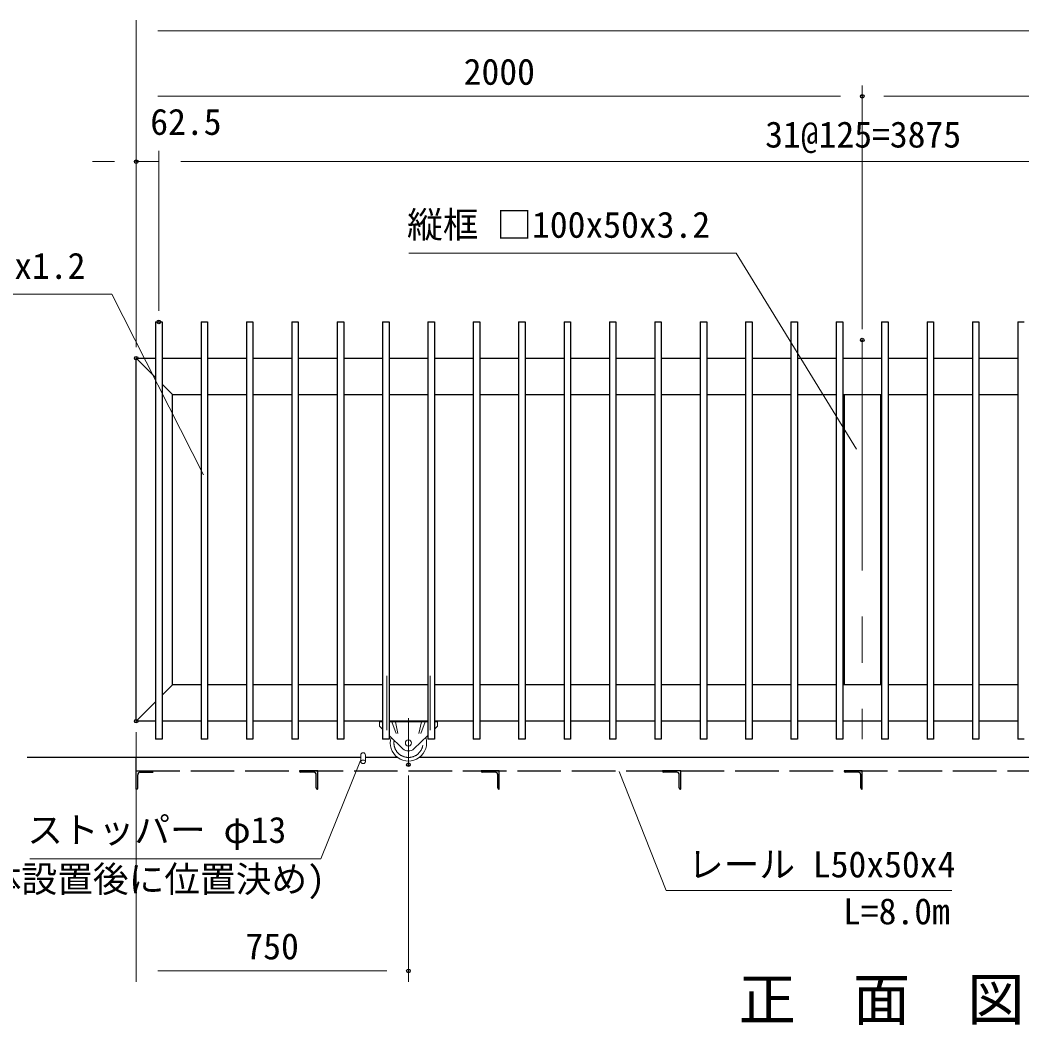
# Model space of a CAD drawing. Units: millimetres, scale not verified. Extents: x -6300 to 6300, y -4455 to 4455.
# Drawn here: x -3616 to -856, y -1735 to 1033 of the extents above; entities that cross this region are included whole.
import ezdxf
from ezdxf.enums import TextEntityAlignment as Align

# ---------------------------------------------------------------- set-up
doc = ezdxf.new("R2010")
doc.units = ezdxf.units.MM
doc.header["$LTSCALE"] = 20
doc.header["$PDMODE"] = 32
doc.header["$PDSIZE"] = 10
for name, pattern in [('DASHED', [7.5, 6, -1.5]), ('USER1', [50.8, 31.75, -6.35, 6.35, -6.35]), ('USER2', [9.525, 6.35, -3.175])]:
    doc.linetypes.add(name, pattern=pattern)
for name, color, linetype, lineweight in [('0-0_D-TTL-TXT', 7, 'Continuous', 25), ('0-1_D-STR1', 1, 'Continuous', 25), ('0-2_D-STR4', 7, 'Continuous', 25), ('0-3_D-BMK', 2, 'USER1', 13), ('0-4_D-STR3', 3, 'Continuous', 13), ('0-5_D-STR5', 4, 'Continuous', 25), ('0-6_D-STR-DIM', 7, 'Continuous', 13), ('0-9_D-STR-TXT', 7, 'Continuous', 13)]:
    doc.layers.add(name, color=color, linetype=linetype, lineweight=lineweight)
doc.layers.add('0-8_Defpoints', color=8, linetype='Continuous')
doc.styles.add('ＭＳ ゴシック', font='')
doc.styles.get('ＭＳ ゴシック').set_extended_font_data('MS Gothic')

msp = doc.modelspace()

# ---------------------------------------------------------------- linework, layer by layer
at = {"layer": '0-1_D-STR1'}
for p, q in [((-3242.29, 202.03), (-3224.29, 202.03)), ((-3242.29, 202.03), (-3242.29, -947.97)), ((-3224.29, 202.03), (-3224.29, -947.97)), ((-3117.29, 202.03), (-3099.29, 202.03)), ((-3117.29, 202.03), (-3117.29, -947.97)), ((-3099.29, 202.03), (-3099.29, -947.97)), ((-2992.29, 202.03), (-2974.29, 202.03)), ((-2992.29, 202.03), (-2992.29, -947.97)), ((-2974.29, 202.03), (-2974.29, -947.97)), ((-2867.29, 202.03), (-2849.29, 202.03)), ((-2867.29, 202.03), (-2867.29, -947.97)), ((-2849.29, 202.03), (-2849.29, -947.97)), ((-2742.29, 202.03), (-2724.29, 202.03)), ((-2742.29, 202.03), (-2742.29, -947.97)), ((-2724.29, 202.03), (-2724.29, -947.97)), ((-2617.29, 202.03), (-2599.29, 202.03)), ((-2617.29, 202.03), (-2617.29, -947.97)), ((-2599.29, 202.03), (-2599.29, -947.97)), ((-2492.29, 202.03), (-2474.29, 202.03)), ((-2492.29, 202.03), (-2492.29, -947.97)), ((-2474.29, 202.03), (-2474.29, -947.97)), ((-2367.29, 202.03), (-2349.29, 202.03)), ((-2367.29, 202.03), (-2367.29, -947.97)), ((-2349.29, 202.03), (-2349.29, -947.97)), ((-2242.29, 202.03), (-2224.29, 202.03)), ((-2242.29, 202.03), (-2242.29, -947.97)), ((-2224.29, 202.03), (-2224.29, -947.97)), ((-2117.29, 202.03), (-2099.29, 202.03)), ((-2117.29, 202.03), (-2117.29, -947.97)), ((-2099.29, 202.03), (-2099.29, -947.97)), ((-1992.29, 202.03), (-1974.29, 202.03)), ((-1992.29, 202.03), (-1992.29, -947.97)), ((-1974.29, 202.03), (-1974.29, -947.97)), ((-1867.29, 202.03), (-1849.29, 202.03)), ((-1867.29, 202.03), (-1867.29, -947.97)), ((-1849.29, 202.03), (-1849.29, -947.97)), ((-1742.29, 202.03), (-1724.29, 202.03)), ((-1742.29, 202.03), (-1742.29, -947.97)), ((-1724.29, 202.03), (-1724.29, -947.97)), ((-1617.29, 202.03), (-1599.29, 202.03)), ((-1617.29, 202.03), (-1617.29, -947.97)), ((-1599.29, 202.03), (-1599.29, -947.97)), ((-1492.29, 202.03), (-1474.29, 202.03)), ((-1492.29, 202.03), (-1492.29, -947.97)), ((-1474.29, 202.03), (-1474.29, -947.97)), ((-1367.29, 202.03), (-1349.29, 202.03)), ((-1367.29, 202.03), (-1367.29, -947.97)), ((-1349.29, 202.03), (-1349.29, -947.97)), ((-1242.29, 202.03), (-1224.29, 202.03)), ((-1242.29, 202.03), (-1242.29, -947.97)), ((-1224.29, 202.03), (-1224.29, -947.97)), ((-1117.29, 202.03), (-1099.29, 202.03)), ((-1117.29, 202.03), (-1117.29, -947.97)), ((-1099.29, 202.03), (-1099.29, -947.97)), ((-992.29, 202.03), (-974.29, 202.03)), ((-992.29, 202.03), (-992.29, -947.97)), ((-974.29, 202.03), (-974.29, -947.97)), ((-867.29, 202.03), (-849.29, 202.03)), ((-867.29, 202.03), (-867.29, -947.97)), ((-3295.79, 102.03), (-3242.29, 102.03)), ((-3295.79, -897.97), (-3295.79, 102.03)), ((-3242.29, 48.53), (-3295.79, 102.03)), ((-3224.29, 102.03), (-3117.29, 102.03)), ((-3099.29, 102.03), (-2992.29, 102.03)), ((-2974.29, 102.03), (-2867.29, 102.03)), ((-2849.29, 102.03), (-2742.29, 102.03)), ((-2724.29, 102.03), (-2617.29, 102.03)), ((-2599.29, 102.03), (-2492.29, 102.03)), ((-2474.29, 102.03), (-2367.29, 102.03)), ((-2349.29, 102.03), (-2242.29, 102.03)), ((-2224.29, 102.03), (-2117.29, 102.03)), ((-2099.29, 102.03), (-1992.29, 102.03)), ((-1974.29, 102.03), (-1867.29, 102.03)), ((-1849.29, 102.03), (-1742.29, 102.03)), ((-1724.29, 102.03), (-1617.29, 102.03)), ((-1599.29, 102.03), (-1492.29, 102.03)), ((-1474.29, 102.03), (-1367.29, 102.03)), ((-1349.29, 102.03), (-1242.29, 102.03)), ((-1224.29, 102.03), (-1117.29, 102.03)), ((-1099.29, 102.03), (-992.29, 102.03)), ((-974.29, 102.03), (-867.29, 102.03)), ((-3195.79, 2.03), (-3224.29, 30.53)), ((-3099.29, 2.03), (-2992.29, 2.03)), ((-2974.29, 2.03), (-2867.29, 2.03)), ((-2849.29, 2.03), (-2742.29, 2.03)), ((-2724.29, 2.03), (-2617.29, 2.03)), ((-2599.29, 2.03), (-2492.29, 2.03)), ((-2474.29, 2.03), (-2367.29, 2.03)), ((-2349.29, 2.03), (-2242.29, 2.03)), ((-2224.29, 2.03), (-2117.29, 2.03)), ((-2099.29, 2.03), (-1992.29, 2.03)), ((-1974.29, 2.03), (-1867.29, 2.03)), ((-1849.29, 2.03), (-1742.29, 2.03)), ((-1724.29, 2.03), (-1617.29, 2.03)), ((-1599.29, 2.03), (-1492.29, 2.03)), ((-1474.29, 2.03), (-1367.29, 2.03)), ((-1349.29, 2.03), (-1242.29, 2.03)), ((-1345.79, 2.03), (-1345.79, -797.97)), ((-1245.79, 2.03), (-1245.79, -797.97)), ((-1224.29, 2.03), (-1117.29, 2.03)), ((-1099.29, 2.03), (-992.29, 2.03)), ((-974.29, 2.03), (-867.29, 2.03)), ((-3195.79, -797.97), (-3224.29, -826.47)), ((-3117.29, -797.97), (-3195.79, -797.97)), ((-2992.29, -797.97), (-3099.29, -797.97)), ((-2867.29, -797.97), (-2974.29, -797.97)), ((-2742.29, -797.97), (-2849.29, -797.97)), ((-2617.29, -797.97), (-2724.29, -797.97)), ((-2492.29, -797.97), (-2599.29, -797.97)), ((-2367.29, -797.97), (-2474.29, -797.97)), ((-2242.29, -797.97), (-2349.29, -797.97)), ((-2117.29, -797.97), (-2224.29, -797.97)), ((-1992.29, -797.97), (-2099.29, -797.97)), ((-1867.29, -797.97), (-1974.29, -797.97)), ((-1742.29, -797.97), (-1849.29, -797.97)), ((-1617.29, -797.97), (-1724.29, -797.97)), ((-1492.29, -797.97), (-1599.29, -797.97)), ((-1367.29, -797.97), (-1474.29, -797.97)), ((-1242.29, -797.97), (-1349.29, -797.97)), ((-1117.29, -797.97), (-1224.29, -797.97)), ((-992.29, -797.97), (-1099.29, -797.97)), ((-867.29, -797.97), (-974.29, -797.97)), ((-3242.29, -844.47), (-3295.79, -897.97)), ((-3242.29, -897.97), (-3295.79, -897.97)), ((-3117.29, -897.97), (-3224.29, -897.97)), ((-2992.29, -897.97), (-3099.29, -897.97)), ((-2867.29, -897.97), (-2974.29, -897.97)), ((-2742.29, -897.97), (-2849.29, -897.97)), ((-2617.29, -897.97), (-2724.29, -897.97)), ((-2492.29, -897.97), (-2599.29, -897.97)), ((-2367.29, -897.97), (-2474.29, -897.97)), ((-2242.29, -897.97), (-2349.29, -897.97)), ((-2117.29, -897.97), (-2224.29, -897.97)), ((-1992.29, -897.97), (-2099.29, -897.97)), ((-1867.29, -897.97), (-1974.29, -897.97)), ((-1742.29, -897.97), (-1849.29, -897.97)), ((-1617.29, -897.97), (-1724.29, -897.97)), ((-1492.29, -897.97), (-1599.29, -897.97)), ((-1367.29, -897.97), (-1474.29, -897.97)), ((-1242.29, -897.97), (-1349.29, -897.97)), ((-1117.29, -897.97), (-1224.29, -897.97)), ((-992.29, -897.97), (-1099.29, -897.97)), ((-867.29, -897.97), (-974.29, -897.97)), ((-3224.29, -947.97), (-3242.29, -947.97)), ((-3099.29, -947.97), (-3117.29, -947.97)), ((-2974.29, -947.97), (-2992.29, -947.97)), ((-2849.29, -947.97), (-2867.29, -947.97)), ((-2724.29, -947.97), (-2742.29, -947.97)), ((-2599.29, -947.97), (-2617.29, -947.97)), ((-2474.29, -947.97), (-2492.29, -947.97)), ((-2349.29, -947.97), (-2367.29, -947.97)), ((-2224.29, -947.97), (-2242.29, -947.97)), ((-2099.29, -947.97), (-2117.29, -947.97)), ((-1974.29, -947.97), (-1992.29, -947.97)), ((-1849.29, -947.97), (-1867.29, -947.97)), ((-1724.29, -947.97), (-1742.29, -947.97)), ((-1599.29, -947.97), (-1617.29, -947.97)), ((-1474.29, -947.97), (-1492.29, -947.97)), ((-1349.29, -947.97), (-1367.29, -947.97)), ((-1224.29, -947.97), (-1242.29, -947.97)), ((-1099.29, -947.97), (-1117.29, -947.97)), ((-974.29, -947.97), (-992.29, -947.97)), ((-849.29, -947.97), (-867.29, -947.97))]:
    msp.add_line(p, q, dxfattribs=at)
msp.add_lwpolyline([(-3195.79, -797.97), (-3195.79, 2.03), (-3117.29, 2.03)], dxfattribs=at)
at = {"layer": '0-2_D-STR4'}
for p, q in [((-2677.29, -997.97), (-3595.79, -997.97)), ((-2575.79, -997.97), (-2664.29, -997.97)), ((-75.79, -997.97), (-2515.79, -997.97))]:
    msp.add_line(p, q, dxfattribs=at)
at = {"layer": '0-3_D-BMK'}
for p, q in [((-1295.79, 152.03), (-1295.79, -947.97)), ((-2605.79, -772.97), (-2605.79, -922.97)), ((-2485.79, -772.97), (-2485.79, -922.97)), ((-2545.79, -1017.97), (-2545.79, -889.97))]:
    msp.add_line(p, q, dxfattribs=at)
at = {"layer": '0-4_D-STR3', "color": 4}
for p, q in [((-2625.79, -897.97), (-2617.29, -897.97)), ((-2625.79, -897.97), (-2625.79, -899.97)), ((-2625.79, -899.97), (-2617.29, -899.97)), ((-2599.29, -897.97), (-2492.29, -897.97)), ((-2599.29, -899.97), (-2492.29, -899.97)), ((-2474.29, -897.97), (-2465.79, -897.97)), ((-2474.29, -899.97), (-2465.79, -899.97)), ((-2465.79, -897.97), (-2465.79, -899.97))]:
    msp.add_line(p, q, dxfattribs=at)
at = {"layer": '0-4_D-STR3'}
for p, q in [((-2591.79, -899.97), (-2579.79, -931.97)), ((-2581.79, -899.97), (-2574.79, -931.97)), ((-2509.79, -899.97), (-2516.79, -931.97)), ((-2499.79, -899.97), (-2511.79, -931.97)), ((-2465.79, -911.97), (-2474.29, -920.09)), ((-2465.79, -899.97), (-2465.79, -911.97)), ((-2599.29, -937.28), (-2560.99, -973.88)), ((-2492.29, -937.28), (-2530.59, -973.88)), ((-2677.29, -1009.99), (-2677.29, -991.47)), ((-2664.29, -1009.99), (-2664.29, -991.47))]:
    msp.add_line(p, q, dxfattribs=at)
msp.add_lwpolyline([(-2625.79, -899.97), (-2625.79, -911.97), (-2617.29, -920.09)], dxfattribs=at)
msp.add_circle((-2545.79, -957.97), 8.5, dxfattribs=at)
for centre, radius, start, end in [((-2545.79, -957.97), 50, 162.4129, 17.5871), ((-2670.79, -991.47), 6.5, 0, 180), ((-2545.79, -957.97), 22, 226.30902, 313.69098)]:
    msp.add_arc(centre, radius, start, end, dxfattribs=at)
at = {"layer": '0-4_D-STR3', "linetype": 'USER2'}
msp.add_arc((-2545.79, -957.97), 40, 169.67603, 10.32397, dxfattribs=at)
at = {"layer": '0-4_D-STR3'}
msp.add_ellipse((-2670.79, -1009.99), major_axis=(-6.5, 0), ratio=0.707107, dxfattribs=at)
at = {"layer": '0-5_D-STR5', "linetype": 'DASHED'}
for q in [(-3295.79, -997.97), (704.21, -1034.91)]:
    msp.add_line((-3295.79, -1034.91), q, dxfattribs=at)
at = {"layer": '0-5_D-STR5'}
for p, q in [((-3295.79, -1034.91), (-3245.79, -1034.91)), ((-3295.79, -1084.91), (-3295.79, -1034.91)), ((-3291.79, -1081.91), (-3291.79, -1045.41)), ((-3285.29, -1038.91), (-3248.79, -1038.91)), ((-2845.79, -1034.91), (-2845.79, -1035.91)), ((-2795.79, -1034.91), (-2845.79, -1034.91)), ((-2806.29, -1038.91), (-2842.79, -1038.91)), ((-2799.79, -1081.91), (-2799.79, -1045.41)), ((-2795.79, -1084.91), (-2795.79, -1034.91)), ((-2345.79, -1034.91), (-2345.79, -1035.91)), ((-2295.79, -1034.91), (-2345.79, -1034.91)), ((-2306.29, -1038.91), (-2342.79, -1038.91)), ((-2299.79, -1081.91), (-2299.79, -1045.41)), ((-2295.79, -1084.91), (-2295.79, -1034.91)), ((-1845.79, -1034.91), (-1845.79, -1035.91)), ((-1795.79, -1034.91), (-1845.79, -1034.91)), ((-1806.29, -1038.91), (-1842.79, -1038.91)), ((-1799.79, -1081.91), (-1799.79, -1045.41)), ((-1795.79, -1084.91), (-1795.79, -1034.91)), ((-1345.79, -1034.91), (-1345.79, -1035.91)), ((-1295.79, -1034.91), (-1345.79, -1034.91)), ((-1306.29, -1038.91), (-1342.79, -1038.91)), ((-1299.79, -1081.91), (-1299.79, -1045.41)), ((-1295.79, -1084.91), (-1295.79, -1034.91)), ((-3294.79, -1084.91), (-3295.79, -1084.91)), ((-2796.79, -1084.91), (-2795.79, -1084.91)), ((-2296.79, -1084.91), (-2295.79, -1084.91)), ((-1796.79, -1084.91), (-1795.79, -1084.91)), ((-1296.79, -1084.91), (-1295.79, -1084.91))]:
    msp.add_line(p, q, dxfattribs=at)
for centre, radius, start, end in [((-3285.29, -1045.41), 6.5, 90, 180), ((-2842.79, -1035.91), 3, 180, 270), ((-2806.29, -1045.41), 6.5, 0, 90), ((-2342.79, -1035.91), 3, 180, 270), ((-2306.29, -1045.41), 6.5, 0, 90), ((-1842.79, -1035.91), 3, 180, 270), ((-1806.29, -1045.41), 6.5, 0, 90), ((-1342.79, -1035.91), 3, 180, 270), ((-1306.29, -1045.41), 6.5, 0, 90), ((-3294.79, -1081.91), 3, 270, 0), ((-2796.79, -1081.91), 3, 180, 270), ((-2296.79, -1081.91), 3, 180, 270), ((-1796.79, -1081.91), 3, 180, 270), ((-1296.79, -1081.91), 3, 180, 270)]:
    msp.add_arc(centre, radius, start, end, dxfattribs=at)
at = {"layer": '0-6_D-STR-DIM'}
for p, q in [((-3295.79, 132.03), (-3295.79, 1033.4)), ((-3235.79, 1003.4), (644.21, 1003.4)), ((-3295.79, 132.03), (-3295.79, 853.4)), ((-1295.79, 182.03), (-1295.79, 853.4)), ((-1295.79, 182.03), (-1295.79, 853.4)), ((-3235.79, 823.4), (-1355.79, 823.4)), ((-1235.79, 823.4), (644.21, 823.4)), ((-3295.79, 132.03), (-3295.79, 673.4)), ((-3233.29, 232.03), (-3233.29, 673.4)), ((-3233.29, 232.03), (-3233.29, 673.4)), ((-3355.79, 643.4), (-3415.79, 643.4)), ((-3233.29, 643.4), (-3295.79, 643.4)), ((-3173.29, 643.4), (-3113.29, 643.4)), ((-3173.29, 643.4), (581.71, 643.4)), ((-3295.79, -927.97), (-3295.79, -1616.01)), ((-2545.79, -1047.97), (-2545.79, -1616.01)), ((-3235.79, -1586.01), (-2605.79, -1586.01))]:
    msp.add_line(p, q, dxfattribs=at)
at = {"layer": '0-8_Defpoints'}
for p in [(-1295.79, 823.4), (-3295.79, 643.4), (-3233.29, 202.03), (-1295.79, 152.03), (-3295.79, 102.03), (-3295.79, -897.97), (-2545.79, -1017.97), (-2545.79, -1586.01)]:
    msp.add_point(p, dxfattribs=at)
at = {"layer": '0-9_D-STR-TXT'}
for points in [[(-2545.14, 391.62), (-1642.61, 391.62), (-1311.91, -148.42)], [(-4217.76, 278.29), (-3363.2, 278.29), (-3110.78, -219.34)], [(-3588.57, -1277.72), (-2786.93, -1277.72), (-2678.04, -1006.5)], [(-1048.48, -1364.46), (-1836.03, -1364.46), (-1965.24, -1036.77)]]:
    msp.add_lwpolyline(points, dxfattribs=at)

# ---------------------------------------------------------------- texts
at = {"layer": '0-0_D-TTL-TXT', "style": 'ＭＳ ゴシック'}
msp.add_text('正\u3000面\u3000図', height=115.4, dxfattribs=at).set_placement((-1636.13, -1756.83), align=Align.BOTTOM_LEFT)
at = {"layer": '0-6_D-STR-DIM', "style": 'ＭＳ ゴシック'}
for s, p in [('2000', (-2393.67, 833.53)), ('62.5', (-3257.03, 695.53)), ('31@125=3875', (-1563.13, 660.56)), ('750', (-2995.04, -1575.89))]:
    msp.add_text(s, height=72.14, dxfattribs=at).set_placement(p, align=Align.BOTTOM_LEFT)
at = {"layer": '0-9_D-STR-TXT', "style": 'ＭＳ ゴシック'}
for s, p in [('縦框 □100x50x3.2', (-2549.71, 412.02)), ('格子 □28x18x1.2', (-4221.57, 298.88)), ('ストッパー φ13', (-3596.18, -1255.22)), ('レール L50x50x4', (-1776.02, -1350.15)), ('(※本体設置後に位置決め)', (-3956.22, -1390.78)), ('L=8.0m', (-1348.72, -1479.43))]:
    msp.add_text(s, height=72.14, dxfattribs=at).set_placement(p, align=Align.BOTTOM_LEFT)

doc.saveas('drawing.dxf')
